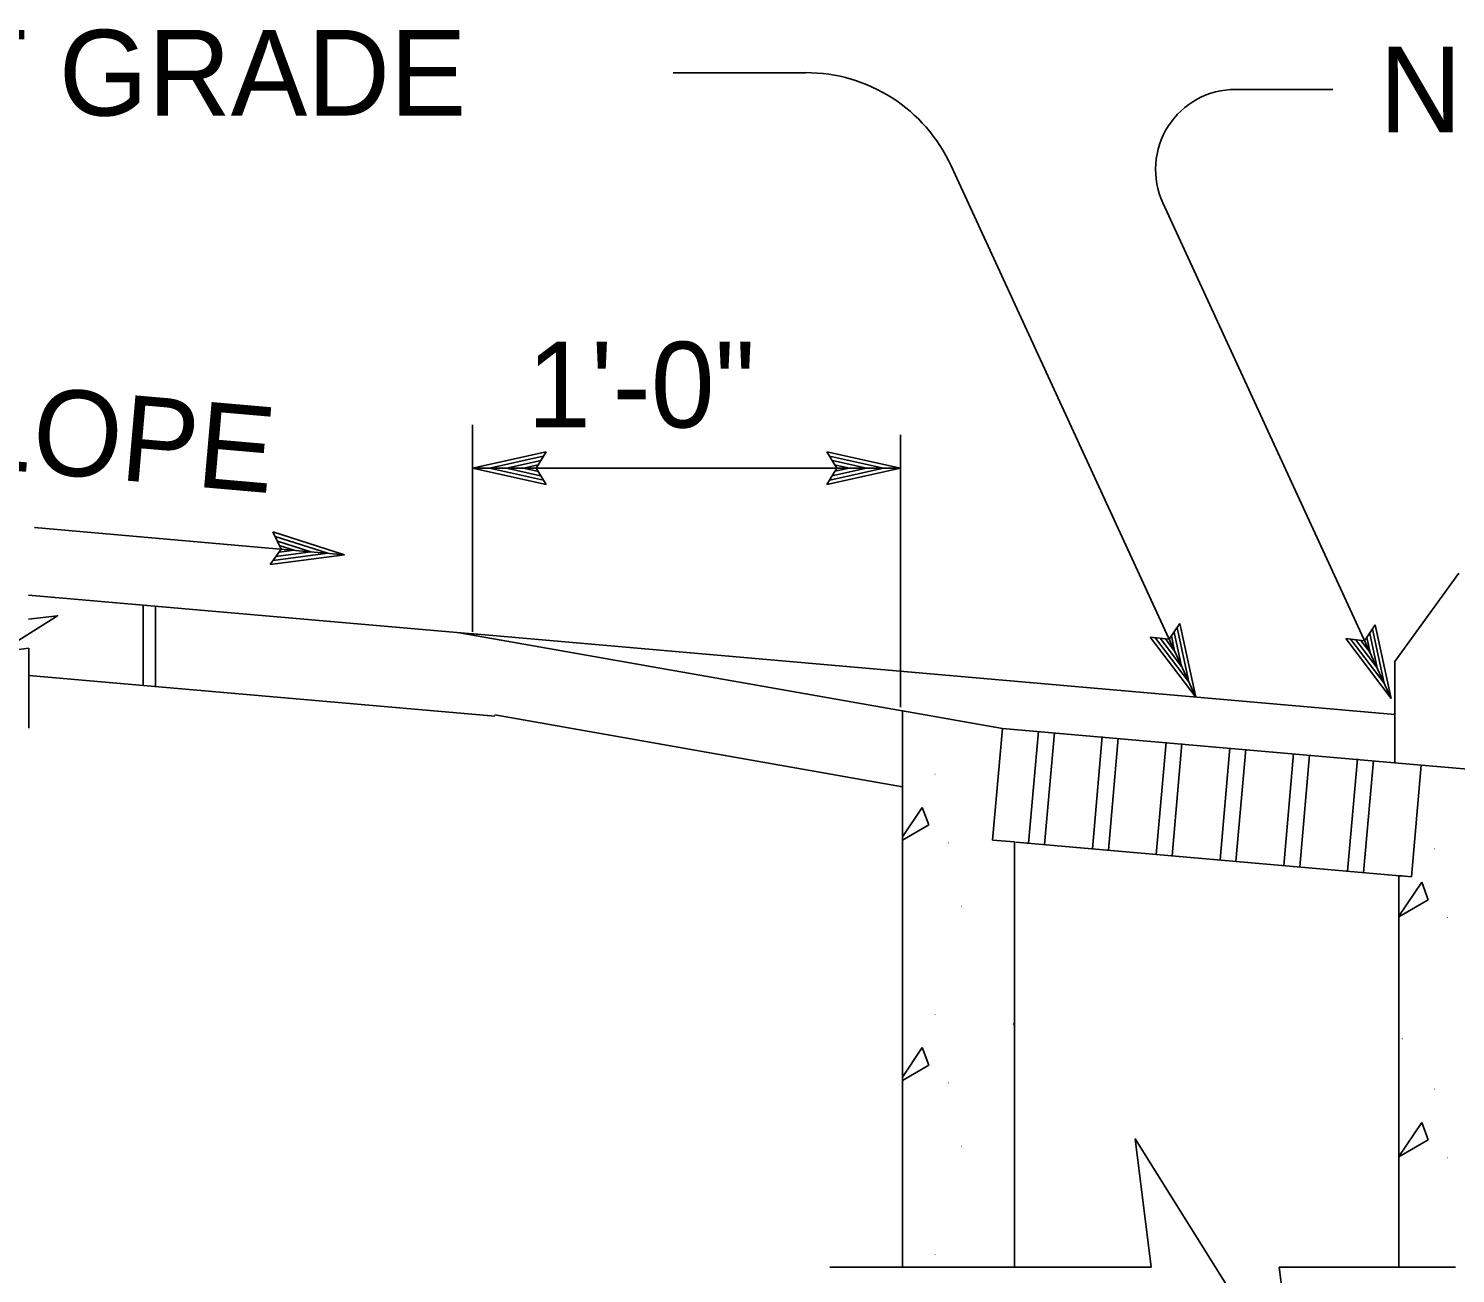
# Model space of a CAD drawing. Extents: x -894 to 866, y -472 to 714.
# Drawn here: x -40 to 76.6, y 217.7 to 319.4 of the extents above; entities that cross this region are included whole.
import ezdxf

# ---------------------------------------------------------------- set-up
doc = ezdxf.new("R2010")
doc.units = 0
for name, color, linetype in [('df_DETAIL-anno', 7, 'Continuous'), ('pp_PRESENTATION', 7, 'Continuous'), ('rd_HMA-DIKE', 7, 'Continuous'), ('str_Concrete-A', 7, 'Continuous'), ('str_Misc-Steel-A', 7, 'Continuous')]:
    doc.layers.add(name, color=color, linetype=linetype)

msp = doc.modelspace()

# ---------------------------------------------------------------- linework, layer by layer
at = {"layer": 'df_DETAIL-anno'}
for p, q in [((12.68, 315.75), (23.5, 315.75)), ((66.56, 314.39), (58.62, 314.39)), ((55.37, 264.74), (35.38, 308.15)), ((71.33, 264.63), (52.68, 305.11)), ((-3.72, 270.07), (-3.72, 286.99)), ((31.24, 263.92), (31.24, 286.17)), ((-3.7, 283.45), (2.3, 284.78)), ((-2.31, 283.45), (2.07, 284.42)), ((2.3, 284.78), (1.5, 283.45)), ((2.3, 284.78), (2.3, 284.78)), ((26.04, 283.45), (25.24, 284.79)), ((25.24, 284.79), (25.24, 284.79)), ((25.24, 284.79), (31.24, 283.45)), ((25.45, 284.43), (29.86, 283.45)), ((-3.7, 283.45), (31.24, 283.45)), ((2.3, 282.11), (-3.7, 283.45)), ((-3.7, 283.45), (-3.7, 283.45)), ((2.09, 282.47), (-2.32, 283.45)), ((-0.93, 283.45), (1.89, 284.07)), ((1.85, 282.83), (-0.93, 283.45)), ((0.45, 283.45), (1.66, 283.71)), ((1.68, 283.17), (0.45, 283.45)), ((1.5, 283.45), (2.3, 282.11)), ((31.24, 283.45), (25.24, 282.12)), ((25.24, 282.12), (26.04, 283.45)), ((29.85, 283.45), (25.47, 282.48)), ((28.47, 283.45), (25.65, 282.83)), ((25.69, 284.07), (28.47, 283.45)), ((25.86, 283.73), (27.09, 283.45)), ((27.09, 283.45), (25.88, 283.19)), ((31.24, 283.45), (31.24, 283.45)), ((2.3, 282.11), (2.3, 282.11)), ((25.24, 282.12), (25.24, 282.12)), ((53.19, 269.47), (54.07, 270.75)), ((53.84, 270.41), (54.79, 266)), ((54.07, 270.75), (54.07, 270.75)), ((54.07, 270.75), (55.37, 264.74)), ((69.15, 269.35), (70.03, 270.64)), ((70.03, 270.64), (70.03, 270.64)), ((70.03, 270.64), (71.33, 264.63)), ((55.37, 264.74), (51.65, 269.64)), ((51.65, 269.64), (51.65, 269.64)), ((51.65, 269.64), (53.19, 269.47)), ((54.78, 266.01), (52.07, 269.57)), ((54.21, 267.25), (52.46, 269.56)), ((53.64, 268.51), (52.89, 269.5)), ((53.37, 269.74), (53.64, 268.51)), ((53.61, 270.05), (54.21, 267.25)), ((71.33, 264.63), (67.61, 269.52)), ((67.61, 269.52), (67.61, 269.52)), ((67.61, 269.52), (69.15, 269.35)), ((70.74, 265.89), (68.03, 269.46)), ((70.17, 267.14), (68.42, 269.44)), ((69.6, 268.39), (68.85, 269.38)), ((69.33, 269.62), (69.6, 268.39)), ((69.57, 269.93), (70.17, 267.14)), ((69.8, 270.29), (70.75, 265.88)), ((55.37, 264.74), (55.37, 264.74)), ((71.33, 264.63), (71.33, 264.63))]:
    msp.add_line(p, q, dxfattribs=at)
for centre, radius, start, end in [((23.5, 302.68), 13.08, 24.7269, 90), ((58.62, 307.85), 6.54, 90, 204.7269)]:
    msp.add_arc(centre, radius, start, end, dxfattribs=at)
at = {"layer": 'pp_PRESENTATION'}
for p, q in [((-14.16, 276.38), (-39.49, 278.6)), ((-19.34, 276.83), (-20.02, 278.24)), ((-20.02, 278.24), (-20.02, 278.24)), ((-20.02, 278.24), (-14.16, 276.38)), ((-19.83, 277.86), (-15.53, 276.5)), ((-19.63, 277.49), (-16.91, 276.62)), ((-20.25, 275.58), (-19.34, 276.83)), ((-14.16, 276.38), (-20.25, 275.58)), ((-15.54, 276.5), (-19.99, 275.91)), ((-16.91, 276.62), (-19.78, 276.24)), ((-18.29, 276.74), (-19.51, 276.58)), ((-19.49, 277.12), (-18.29, 276.74)), ((-14.16, 276.38), (-14.16, 276.38)), ((-20.25, 275.58), (-20.25, 275.58))]:
    msp.add_line(p, q, dxfattribs=at)
at = {"layer": 'rd_HMA-DIKE'}
for p, q in [((71.62, 267.66), (76.85, 274.87)), ((71.62, 259.38), (71.62, 267.66)), ((81.1, 258.55), (73.78, 259.19))]:
    msp.add_line(p, q, dxfattribs=at)
at = {"layer": 'str_Concrete-A'}
for p, q in [((-39.97, 273.08), (-3.11, 269.86)), ((-30.62, 272.27), (-30.62, 265.73)), ((-29.59, 265.61), (-29.59, 272.18)), ((-4.77, 270), (31.56, 263.6)), ((71.62, 263.32), (-3.93, 269.93)), ((-39.96, 262.21), (-39.96, 268.73)), ((-1.89, 263.19), (-39.96, 266.52)), ((39.57, 262.19), (31.4, 263.63)), ((31.4, 263.63), (31.4, 218.18)), ((31.4, 257.42), (-1.88, 263.29)), ((40.55, 218.18), (40.55, 252.91)), ((71.94, 250.16), (71.94, 218.18)), ((25.47, 218.18), (37.34, 218.18)), ((51.72, 218.18), (37.34, 218.18)), ((76.58, 218.18), (62.19, 218.18))]:
    msp.add_line(p, q, dxfattribs=at)
for points in [[(-39.97, 271.1), (-37.6, 271.39), (-42.34, 268.43), (-39.97, 268.73)], [(31.4, 253.32), (33.03, 255.73)], [(33.03, 255.73), (33.55, 254.3)], [(33.55, 254.3), (31.4, 253.05)], [(71.94, 246.85), (73.82, 249.62)], [(73.82, 249.62), (74.34, 248.19)], [(74.34, 248.19), (71.94, 246.8)], [(40.49, 238.01), (40.55, 238.11)], [(40.55, 237.99), (40.49, 238.01)], [(31.4, 233.71), (33.03, 236.11)], [(33.03, 236.11), (33.55, 234.68)], [(33.55, 234.68), (31.4, 233.44)], [(71.94, 227.23), (73.82, 230)], [(73.82, 230), (74.34, 228.57)], [(51.72, 218.18), (50.42, 228.65), (63.5, 207.72), (62.19, 218.18)], [(74.34, 228.57), (71.94, 227.18)]]:
    msp.add_lwpolyline(points, dxfattribs=at)
at = {"layer": 'str_Misc-Steel-A'}
for p, q in [((38.77, 253.07), (39.57, 262.19)), ((73.78, 259.19), (39.57, 262.19)), ((42.51, 261.97), (41.71, 252.81)), ((43.82, 261.86), (43.01, 252.7)), ((47.72, 261.52), (46.92, 252.35)), ((49.03, 261.4), (48.23, 252.24)), ((52.94, 261.06), (52.14, 251.9)), ((54.24, 260.95), (53.44, 251.78)), ((58.15, 260.6), (57.35, 251.44)), ((59.45, 260.49), (58.65, 251.33)), ((63.36, 260.15), (62.56, 250.99)), ((64.66, 260.03), (63.86, 250.87)), ((68.57, 259.69), (67.77, 250.53)), ((69.88, 259.58), (69.07, 250.42)), ((73.78, 259.19), (72.98, 250.07)), ((40.55, 252.91), (38.77, 253.07)), ((72.34, 250.13), (40.67, 252.9)), ((72.98, 250.07), (71.94, 250.16))]:
    msp.add_line(p, q, dxfattribs=at)

# ---------------------------------------------------------------- texts
at = {"layer": 'df_DETAIL-anno'}
for s, p in [('STRAIGHT GRADE', (-87.42, 312.25)), ('NORMAL  FL', (70.34, 310.89)), ('1\'-0"', (0.75, 286.77))]:
    msp.add_text(s, height=7, dxfattribs=at).set_placement(p)
msp.add_text('SHOULDER SLOPE', height=7, rotation=354.9999, dxfattribs=at).set_placement((-105.68, 288.88))
at = {"layer": 'str_Concrete-A'}
for p in [(31.34, 262.51), (33.97, 258.41), (35.06, 252.81), (74.76, 252.3), (36.14, 247.63), (75.85, 246.7), (31.34, 242.89), (33.97, 238.79), (72.13, 236.78), (35.06, 233.19), (74.76, 232.68), (36.14, 228.01), (75.85, 227.08), (31.34, 223.27), (33.97, 219.17)]:
    msp.add_text('.', height=0.523, dxfattribs=at).set_placement(p)

doc.saveas('drawing.dxf')
